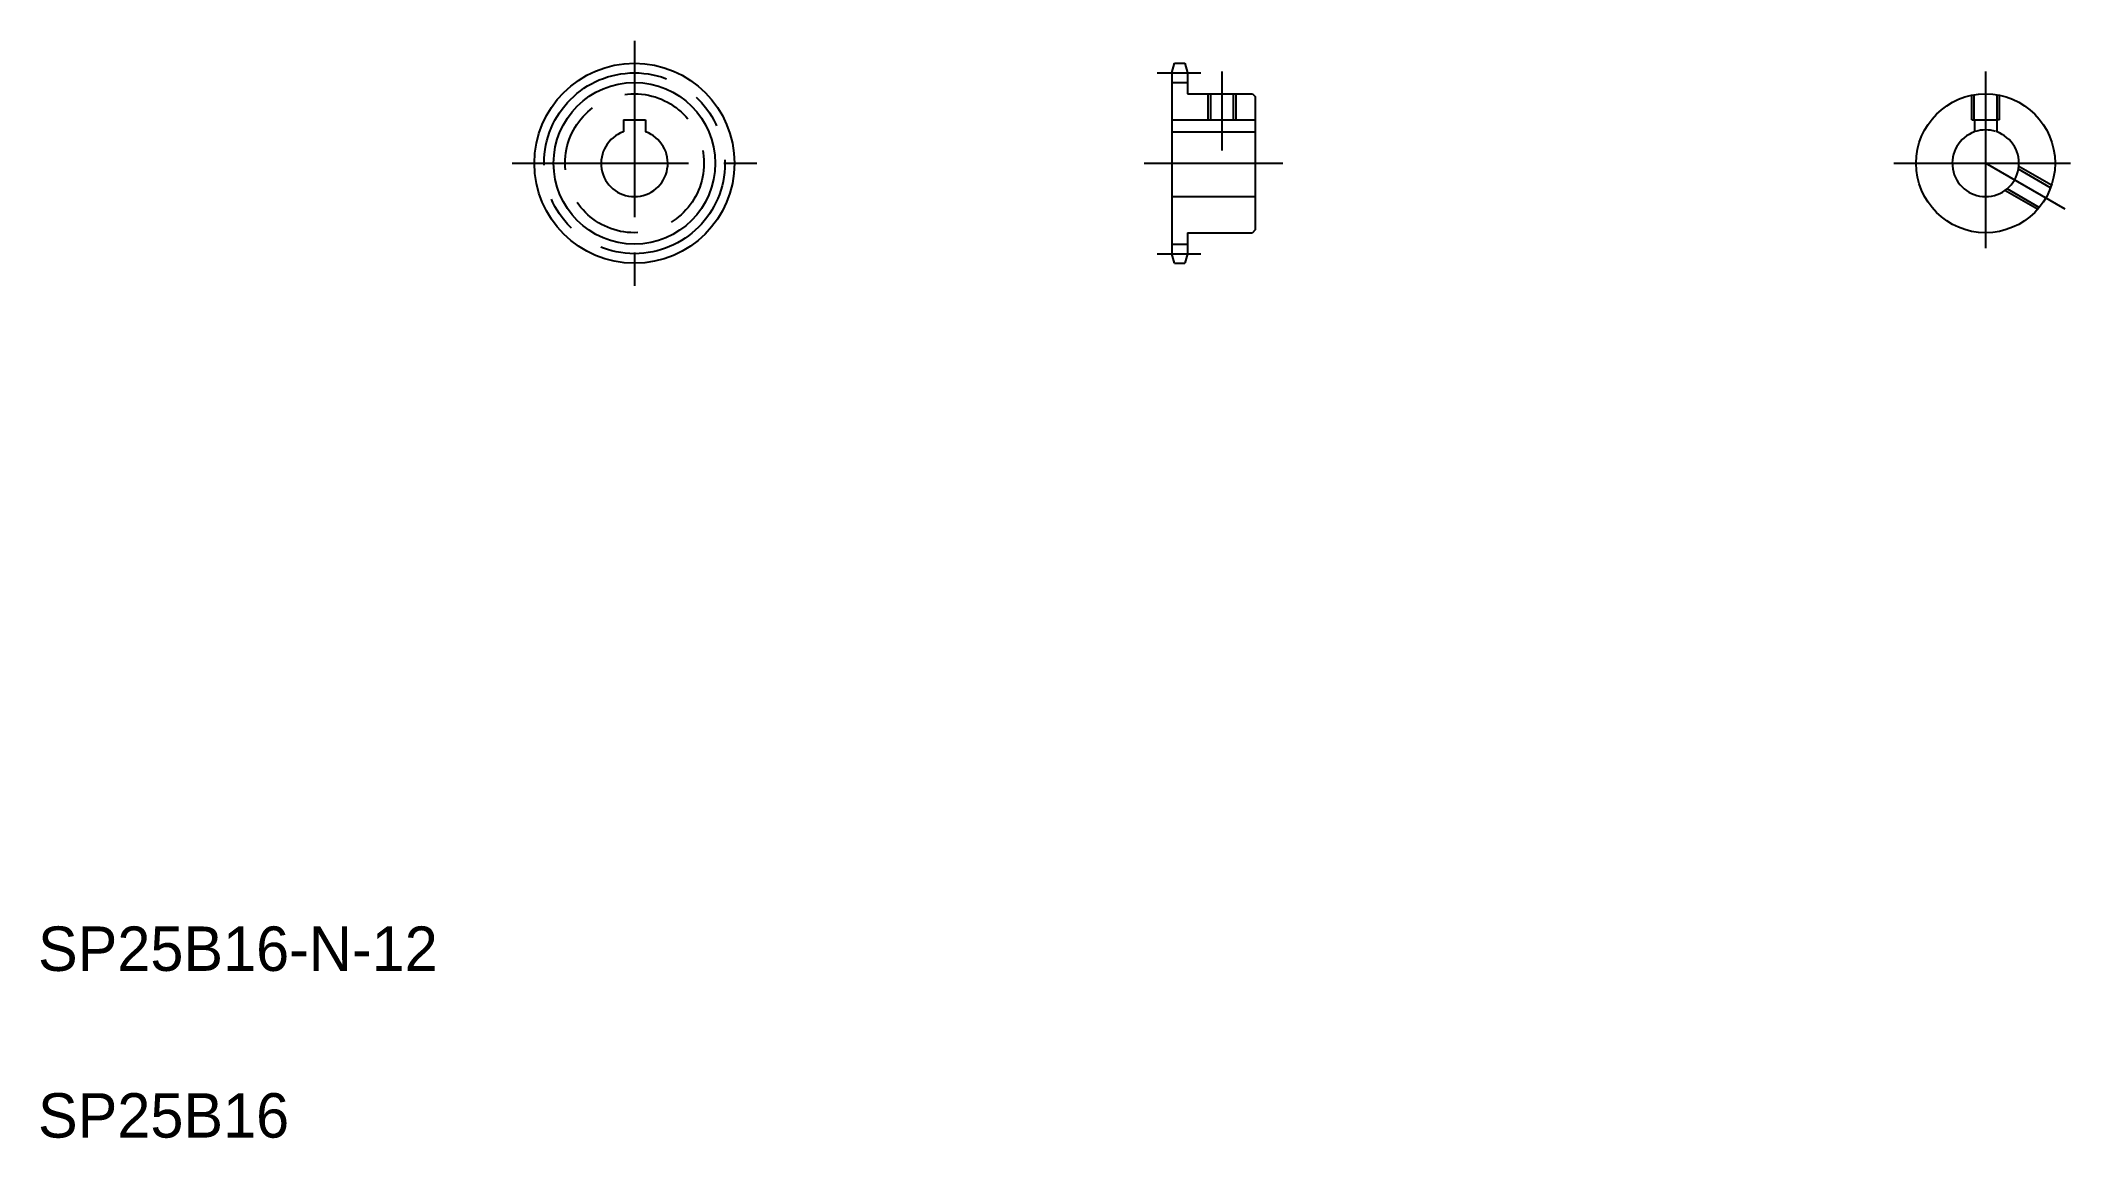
# Model space of a CAD drawing. Extents: x 20 to 387, y 20 to 217.
import ezdxf

# ---------------------------------------------------------------- set-up
doc = ezdxf.new("R2010")
doc.units = 0
doc.linetypes.add('CENTER', pattern=[50.8, 31.75, -6.35, 6.35, -6.35])
doc.linetypes.add('DASHED', pattern=[19.05, 12.7, -6.35])
doc.layers.get('0').update_dxf_attribs({"linetype": 'CONTINUOUS'})
doc.layers.add('CENTER', color=1, linetype='CENTER')

msp = doc.modelspace()

# ---------------------------------------------------------------- linework, layer by layer
at = {"color": 7, "linetype": 'CONTINUOUS'}
for p, q in [((224.09, 211.62), (224.56, 213.34)), ((224.56, 213.34), (226.43, 213.34)), ((226.43, 213.34), (226.89, 211.62)), ((224.09, 211.62), (224.09, 179.07)), ((224.09, 209.89), (226.89, 209.89)), ((226.89, 211.62), (226.89, 207.84)), ((226.89, 207.84), (238.59, 207.84)), ((231.04, 207.84), (231.04, 203.14)), ((235.14, 207.84), (235.14, 203.14)), ((238.59, 207.84), (239.09, 207.34)), ((239.09, 207.34), (239.09, 183.34)), ((125.36, 203.14), (125.36, 201)), ((125.36, 203.14), (129.36, 203.14)), ((129.36, 203.14), (129.36, 201)), ((224.09, 203.14), (239.09, 203.14)), ((368.57, 203.14), (368.57, 201)), ((368.57, 203.14), (372.57, 203.14)), ((372.57, 203.14), (372.57, 201)), ((224.09, 201), (239.09, 201)), ((224.09, 189.34), (239.09, 189.34)), ((239.09, 183.34), (238.59, 182.84)), ((224.09, 180.79), (226.89, 180.79)), ((226.89, 182.84), (238.59, 182.84)), ((226.89, 182.84), (226.89, 179.07)), ((226.89, 181.9), (226.89, 181.9)), ((226.89, 180.96), (226.89, 180.96)), ((224.56, 177.34), (224.09, 179.07)), ((224.56, 177.34), (226.43, 177.34)), ((226.89, 179.07), (226.43, 177.34))]:
    msp.add_line(p, q, dxfattribs=at)
at = {"color": 3, "linetype": 'CONTINUOUS'}
for p, q in [((230.59, 207.84), (230.59, 203.14)), ((235.59, 207.84), (235.59, 203.14))]:
    msp.add_line(p, q, dxfattribs=at)
at = {"color": 3, "linetype": 'DASHED'}
for p, q in [((368.07, 203.14), (368.07, 207.59)), ((368.52, 203.14), (368.52, 207.68)), ((372.62, 203.14), (372.62, 207.68)), ((373.07, 203.14), (373.07, 207.59)), ((368.07, 203.14), (368.57, 203.14)), ((373.07, 203.14), (372.57, 203.14)), ((382.27, 190.95), (376.48, 194.3)), ((382.42, 191.39), (376.54, 194.78)), ((380.22, 187.4), (374.43, 190.75)), ((379.92, 187.06), (374.04, 190.45))]:
    msp.add_line(p, q, dxfattribs=at)
at = {"color": 7, "linetype": 'CONTINUOUS'}
for centre, radius in [((127.36, 195.34), 18), ((370.57, 195.34), 12.5)]:
    msp.add_circle(centre, radius, dxfattribs=at)
at = {"color": 3, "linetype": 'CONTINUOUS'}
msp.add_circle((127.36, 195.34), 14.55, dxfattribs=at)
at = {"color": 3, "linetype": 'DASHED'}
msp.add_circle((127.36, 195.34), 12.5, dxfattribs=at)
at = {"color": 7, "linetype": 'CONTINUOUS'}
for centre in [(127.36, 195.34), (370.57, 195.34)]:
    msp.add_arc(centre, 6, 109.4712, 70.5288, dxfattribs=at)
at = {"color": 3, "linetype": 'CONTINUOUS'}
msp.add_arc((370.57, 195.34), 6, 72.5424, 107.4576, dxfattribs=at)
at = {"layer": 'CENTER', "color": 1, "linetype": 'CENTER'}
for p, q in [((127.36, 217.39), (127.36, 173.3)), ((221.42, 211.62), (229.32, 211.62)), ((233.09, 211.84), (233.09, 197.64)), ((370.57, 211.84), (370.57, 178.84)), ((105.32, 195.34), (149.41, 195.34)), ((219.09, 195.34), (244.09, 195.34)), ((354.07, 195.34), (387.07, 195.34)), ((384.88, 187.08), (370.57, 195.34)), ((221.42, 179.07), (229.32, 179.07))]:
    msp.add_line(p, q, dxfattribs=at)
msp.add_circle((127.36, 195.34), 16.27, dxfattribs=at)

# ---------------------------------------------------------------- texts
at = {"color": 7, "linetype": 'CONTINUOUS'}
for s, p in [('SP25B16-N-12', (20, 50)), ('SP25B16', (20, 20))]:
    msp.add_text(s, height=8, dxfattribs=at).set_placement(p)

doc.saveas('drawing.dxf')
